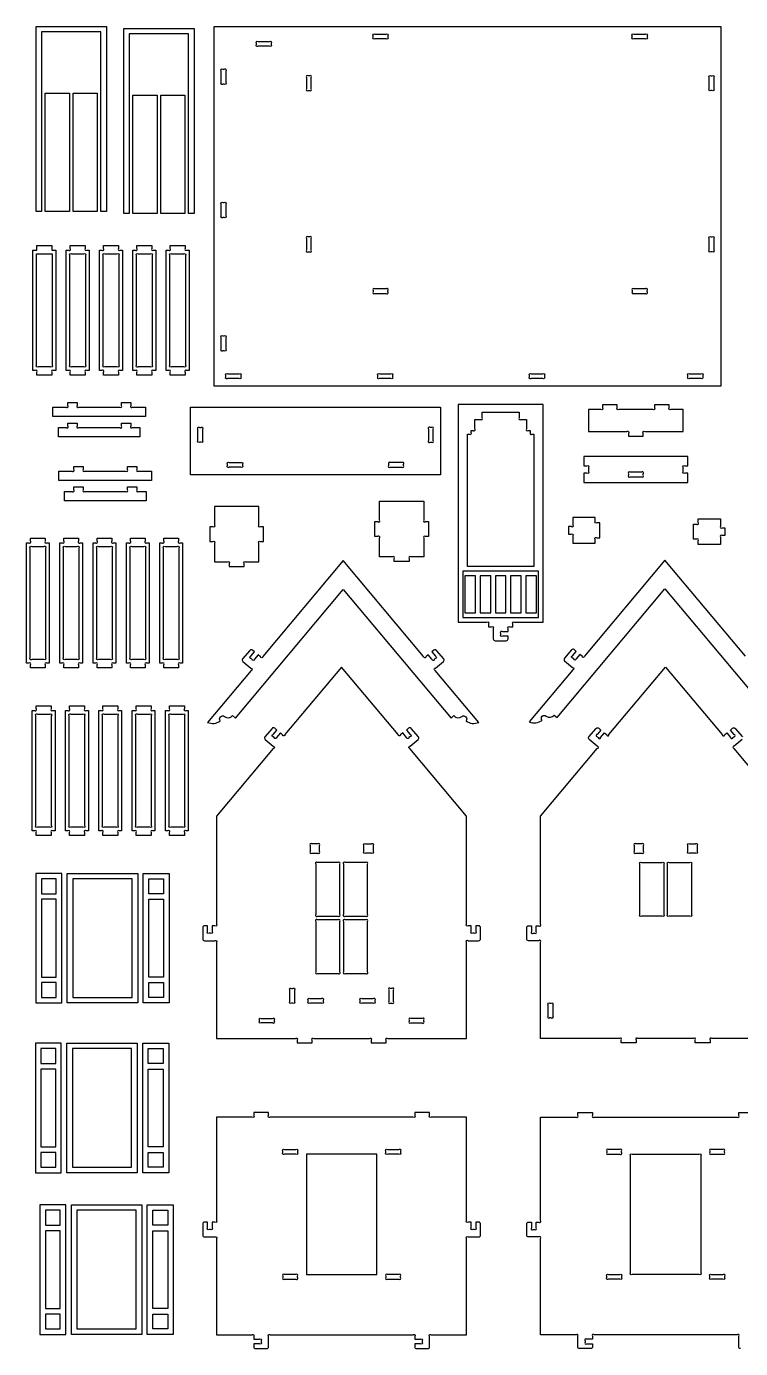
# Model space of a CAD drawing. Extents: x 2613 to 2798, y 2231 to 2374.
# Drawn here: x 2612.5 to 2689.7, y 2230.5 to 2373.3 of the extents above; entities that cross this region are included whole.
import ezdxf

# ---------------------------------------------------------------- set-up
doc = ezdxf.new("R2010")
doc.units = 0
doc.header["$MEASUREMENT"] = 0
doc.layers.add('LAYER1', color=18, linetype='CONTINUOUS')

msp = doc.modelspace()

# ---------------------------------------------------------------- linework, layer by layer
at = {"layer": 'LAYER1'}
for points in [[(2620.55, 2353.28), (2620.55, 2372.68), (2614.15, 2372.68), (2614.15, 2353.28), (2613.55, 2353.28), (2613.55, 2373.28), (2621.15, 2373.28), (2621.15, 2353.28)], [(2630.02, 2353.07), (2630.02, 2372.47), (2623.62, 2372.47), (2623.62, 2353.07), (2623.02, 2353.07), (2623.02, 2373.07), (2630.62, 2373.07), (2630.62, 2353.07)], [(2687.56, 2373.25), (2632.76, 2373.25), (2632.76, 2334.45), (2687.56, 2334.45)], [(2617.15, 2366.08), (2617.15, 2353.28), (2614.55, 2353.28), (2614.55, 2366.08)], [(2620.15, 2366.08), (2620.15, 2353.28), (2617.55, 2353.28), (2617.55, 2366.08)], [(2626.62, 2365.87), (2626.62, 2353.07), (2624.02, 2353.07), (2624.02, 2365.87)], [(2629.62, 2365.87), (2629.62, 2353.07), (2627.02, 2353.07), (2627.02, 2365.87)], [(2657.24, 2324.87), (2630.24, 2324.87), (2630.24, 2332.17), (2657.24, 2332.17)], [(2667.84, 2314.44), (2659.64, 2314.44), (2659.64, 2309.44), (2667.84, 2309.44)], [(2661.02, 2313.94), (2659.88, 2313.94), (2659.88, 2309.94), (2661.02, 2309.94)], [(2661.52, 2313.94), (2661.52, 2309.94), (2662.67, 2309.94), (2662.67, 2313.94)], [(2664.31, 2309.94), (2664.31, 2313.94), (2663.17, 2313.94), (2663.17, 2309.94)], [(2664.81, 2313.94), (2664.81, 2309.94), (2665.96, 2309.94), (2665.96, 2313.94)], [(2666.46, 2313.94), (2666.46, 2309.94), (2667.6, 2309.94), (2667.6, 2313.94)], [(2616.33, 2281.82), (2613.53, 2281.82), (2613.53, 2267.82), (2616.33, 2267.82)], [(2624.53, 2267.82), (2616.93, 2267.82), (2616.93, 2281.82), (2624.53, 2281.82)], [(2625.13, 2281.82), (2627.93, 2281.82), (2627.93, 2267.82), (2625.13, 2267.82)], [(2615.73, 2279.62), (2615.73, 2281.22), (2614.13, 2281.22), (2614.13, 2279.62)], [(2623.93, 2281.22), (2617.53, 2281.22), (2617.53, 2268.42), (2623.93, 2268.42)], [(2625.73, 2279.62), (2625.73, 2281.22), (2627.33, 2281.22), (2627.33, 2279.62)], [(2614.13, 2270.62), (2615.73, 2270.62), (2615.73, 2279.02), (2614.13, 2279.02)], [(2627.33, 2270.62), (2625.73, 2270.62), (2625.73, 2279.02), (2627.33, 2279.02)], [(2614.13, 2270.02), (2614.13, 2268.42), (2615.73, 2268.42), (2615.73, 2270.02)], [(2627.33, 2270.02), (2627.33, 2268.42), (2625.73, 2268.42), (2625.73, 2270.02)], [(2616.28, 2263.49), (2613.48, 2263.49), (2613.48, 2249.49), (2616.28, 2249.49)], [(2624.48, 2249.49), (2616.88, 2249.49), (2616.88, 2263.49), (2624.48, 2263.49)], [(2625.08, 2263.49), (2627.88, 2263.49), (2627.88, 2249.49), (2625.08, 2249.49)], [(2615.68, 2261.29), (2615.68, 2262.89), (2614.08, 2262.89), (2614.08, 2261.29)], [(2623.88, 2262.89), (2617.48, 2262.89), (2617.48, 2250.09), (2623.88, 2250.09)], [(2625.68, 2261.29), (2625.68, 2262.89), (2627.28, 2262.89), (2627.28, 2261.29)], [(2614.08, 2252.29), (2615.68, 2252.29), (2615.68, 2260.69), (2614.08, 2260.69)], [(2627.28, 2252.29), (2625.68, 2252.29), (2625.68, 2260.69), (2627.28, 2260.69)], [(2614.08, 2251.69), (2614.08, 2250.09), (2615.68, 2250.09), (2615.68, 2251.69)], [(2627.28, 2251.69), (2627.28, 2250.09), (2625.68, 2250.09), (2625.68, 2251.69)], [(2650.36, 2251.5), (2642.76, 2251.5), (2642.76, 2238.5), (2650.36, 2238.5)], [(2616.77, 2246.03), (2613.97, 2246.03), (2613.97, 2232.03), (2616.77, 2232.03)], [(2624.97, 2232.03), (2617.37, 2232.03), (2617.37, 2246.03), (2624.97, 2246.03)], [(2625.57, 2246.03), (2628.37, 2246.03), (2628.37, 2232.03), (2625.57, 2232.03)], [(2616.17, 2243.83), (2616.17, 2245.43), (2614.57, 2245.43), (2614.57, 2243.83)], [(2624.37, 2245.43), (2617.97, 2245.43), (2617.97, 2232.63), (2624.37, 2232.63)], [(2626.17, 2243.83), (2626.17, 2245.43), (2627.77, 2245.43), (2627.77, 2243.83)], [(2614.57, 2234.83), (2616.17, 2234.83), (2616.17, 2243.23), (2614.57, 2243.23)], [(2627.77, 2234.83), (2626.17, 2234.83), (2626.17, 2243.23), (2627.77, 2243.23)], [(2614.57, 2234.23), (2614.57, 2232.63), (2616.17, 2232.63), (2616.17, 2234.23)], [(2627.77, 2234.23), (2627.77, 2232.63), (2626.17, 2232.63), (2626.17, 2234.23)]]:
    msp.add_lwpolyline(points, close=True, dxfattribs=at)
for points in [[(2637.54, 2371.65), (2638.78, 2371.65, -1), (2638.96, 2371.47), (2638.96, 2371.32, -1), (2638.78, 2371.15), (2637.54, 2371.15, -1), (2637.36, 2371.32), (2637.36, 2371.47, -1)], [(2650.14, 2372.45), (2651.38, 2372.45, -1), (2651.56, 2372.27), (2651.56, 2372.12, -1), (2651.38, 2371.95), (2650.14, 2371.95, -1), (2649.96, 2372.12), (2649.96, 2372.27, -1)], [(2678.14, 2372.45), (2679.38, 2372.45, -1), (2679.56, 2372.27), (2679.56, 2372.12, -1), (2679.38, 2371.95), (2678.14, 2371.95, -1), (2677.96, 2372.12), (2677.96, 2372.27, -1)], [(2634.06, 2368.47), (2634.06, 2367.22, -1), (2633.88, 2367.05), (2633.74, 2367.05, -1), (2633.56, 2367.22), (2633.56, 2368.47, -1), (2633.74, 2368.65), (2633.88, 2368.65, -1)], [(2643.08, 2367.95), (2642.94, 2367.95, 1), (2642.76, 2367.77), (2642.76, 2366.52, 1), (2642.94, 2366.35), (2643.08, 2366.35, 1), (2643.26, 2366.52), (2643.26, 2367.77, 1)], [(2686.44, 2367.95), (2686.58, 2367.95, -1), (2686.76, 2367.77), (2686.76, 2366.52, -1), (2686.58, 2366.35), (2686.44, 2366.35, -1), (2686.26, 2366.52), (2686.26, 2367.77, -1)], [(2634.06, 2354.07), (2634.06, 2352.82, -1), (2633.88, 2352.65), (2633.74, 2352.65, -1), (2633.56, 2352.82), (2633.56, 2354.07, -1), (2633.74, 2354.25), (2633.88, 2354.25, -1)], [(2642.76, 2350.37), (2642.76, 2349.12, 1), (2642.94, 2348.95), (2643.08, 2348.95, 1), (2643.26, 2349.12), (2643.26, 2350.37, 1), (2643.08, 2350.55), (2642.94, 2350.55, 1)], [(2686.44, 2350.55), (2686.58, 2350.55, -1), (2686.76, 2350.37), (2686.76, 2349.12, -1), (2686.58, 2348.95), (2686.44, 2348.95, -1), (2686.26, 2349.12), (2686.26, 2350.37, -1)], [(2613.65, 2349.11), (2613.65, 2349.61), (2615.25, 2349.61), (2615.25, 2349.11), (2615.68, 2349.11), (2615.68, 2336.11), (2615.43, 2336.11, 1), (2615.25, 2335.93), (2615.25, 2335.61), (2613.65, 2335.61), (2613.65, 2335.93, 1), (2613.47, 2336.11), (2613.21, 2336.11), (2613.21, 2349.11)], [(2615.28, 2348.71), (2615.28, 2336.69, -1), (2615.11, 2336.51), (2613.79, 2336.51, -1), (2613.61, 2336.69), (2613.61, 2348.71)], [(2616.81, 2349.11), (2617.07, 2349.11, 1), (2617.25, 2349.29), (2617.25, 2349.61), (2618.85, 2349.61), (2618.85, 2349.29, 1), (2619.03, 2349.11), (2619.28, 2349.11), (2619.28, 2336.11), (2619.03, 2336.11, 1), (2618.85, 2335.93), (2618.85, 2335.61), (2617.25, 2335.61), (2617.25, 2335.93, 1), (2617.07, 2336.11), (2616.81, 2336.11)], [(2617.39, 2348.71), (2618.71, 2348.71, -1), (2618.88, 2348.53), (2618.88, 2336.69, -1), (2618.71, 2336.51), (2617.39, 2336.51, -1), (2617.21, 2336.69), (2617.21, 2348.53, -1)], [(2620.41, 2349.11), (2620.67, 2349.11, 1), (2620.85, 2349.29), (2620.85, 2349.61), (2622.45, 2349.61), (2622.45, 2349.29, 1), (2622.63, 2349.11), (2622.88, 2349.11), (2622.88, 2336.11), (2622.63, 2336.11, 1), (2622.45, 2335.93), (2622.45, 2335.61), (2620.85, 2335.61), (2620.85, 2335.93, 1), (2620.67, 2336.11), (2620.41, 2336.11)], [(2622.48, 2348.53), (2622.48, 2336.69, -1), (2622.31, 2336.51), (2620.99, 2336.51, -1), (2620.81, 2336.69), (2620.81, 2348.53, -1), (2620.99, 2348.71), (2622.31, 2348.71, -1)], [(2624.01, 2349.11), (2624.27, 2349.11, 1), (2624.45, 2349.29), (2624.45, 2349.61), (2626.05, 2349.61), (2626.05, 2349.29, 1), (2626.23, 2349.11), (2626.48, 2349.11), (2626.48, 2336.11), (2626.23, 2336.11, 1), (2626.05, 2335.93), (2626.05, 2335.61), (2624.45, 2335.61), (2624.45, 2335.93, 1), (2624.27, 2336.11), (2624.01, 2336.11)], [(2624.41, 2336.69), (2624.41, 2348.53, -1), (2624.59, 2348.71), (2625.91, 2348.71, -1), (2626.08, 2348.53), (2626.08, 2336.69, -1), (2625.91, 2336.51), (2624.59, 2336.51, -1)], [(2627.61, 2349.11), (2627.87, 2349.11, 1), (2628.05, 2349.29), (2628.05, 2349.61), (2629.65, 2349.61), (2629.65, 2349.29, 1), (2629.83, 2349.11), (2630.08, 2349.11), (2630.08, 2336.11), (2629.83, 2336.11, 1), (2629.65, 2335.93), (2629.65, 2335.61), (2628.05, 2335.61), (2628.05, 2335.93, 1), (2627.87, 2336.11), (2627.61, 2336.11)], [(2629.68, 2348.53), (2629.68, 2336.69, -1), (2629.51, 2336.51), (2628.19, 2336.51, -1), (2628.01, 2336.69), (2628.01, 2348.53, -1), (2628.19, 2348.71), (2629.51, 2348.71, -1)], [(2649.96, 2344.77), (2649.96, 2344.62, 1), (2650.14, 2344.45), (2651.38, 2344.45, 1), (2651.56, 2344.62), (2651.56, 2344.77, 1), (2651.38, 2344.95), (2650.14, 2344.95, 1)], [(2677.96, 2344.77), (2677.96, 2344.62, 1), (2678.14, 2344.45), (2679.38, 2344.45, 1), (2679.56, 2344.62), (2679.56, 2344.77, 1), (2679.38, 2344.95), (2678.14, 2344.95, 1)], [(2634.06, 2339.67), (2634.06, 2338.42, -1), (2633.88, 2338.25), (2633.74, 2338.25, -1), (2633.56, 2338.42), (2633.56, 2339.67, -1), (2633.74, 2339.85), (2633.88, 2339.85, -1)], [(2634.24, 2335.75), (2635.48, 2335.75, -1), (2635.66, 2335.57), (2635.66, 2335.42, -1), (2635.48, 2335.25), (2634.24, 2335.25, -1), (2634.06, 2335.42), (2634.06, 2335.57, -1)], [(2650.64, 2335.75), (2651.88, 2335.75, -1), (2652.06, 2335.57), (2652.06, 2335.42, -1), (2651.88, 2335.25), (2650.64, 2335.25, -1), (2650.46, 2335.42), (2650.46, 2335.57, -1)], [(2667.04, 2335.75), (2668.28, 2335.75, -1), (2668.46, 2335.57), (2668.46, 2335.42, -1), (2668.28, 2335.25), (2667.04, 2335.25, -1), (2666.86, 2335.42), (2666.86, 2335.57, -1)], [(2684.14, 2335.75), (2685.38, 2335.75, -1), (2685.56, 2335.57), (2685.56, 2335.42, -1), (2685.38, 2335.25), (2684.14, 2335.25, -1), (2683.96, 2335.42), (2683.96, 2335.57, -1)], [(2617.98, 2332.65), (2617.98, 2332.32, 1), (2618.16, 2332.15), (2622.6, 2332.15, 1), (2622.78, 2332.32), (2622.78, 2332.65), (2623.78, 2332.65), (2623.78, 2332.32, 1), (2623.96, 2332.15), (2625.38, 2332.15), (2625.38, 2331.15), (2615.38, 2331.15), (2615.38, 2332.15), (2616.8, 2332.15, 1), (2616.98, 2332.32), (2616.98, 2332.65)], [(2664.54, 2307.94), (2664.54, 2308.26, -1), (2664.72, 2308.44), (2665.04, 2308.44), (2665.04, 2308.76, -1), (2665.22, 2308.94), (2668.34, 2308.94), (2668.34, 2332.44), (2659.14, 2332.44), (2659.14, 2308.94), (2662.26, 2308.94, -1), (2662.44, 2308.76), (2662.44, 2308.44), (2662.76, 2308.44, -1), (2662.94, 2308.26), (2662.94, 2307.14, 0.414214), (2663.14, 2306.94), (2664.34, 2306.94, 0.414214), (2664.54, 2307.14), (2664.54, 2307.44), (2663.92, 2307.44, -1), (2663.74, 2307.61), (2663.74, 2307.76, -1), (2663.92, 2307.94)], [(2660.14, 2314.94), (2660.14, 2329.24), (2660.36, 2329.24, 1), (2660.54, 2329.41), (2660.54, 2329.64), (2660.76, 2329.64, 1), (2660.94, 2329.81), (2660.94, 2330.84), (2661.56, 2330.84, 1), (2661.74, 2331.01), (2661.74, 2331.64), (2665.74, 2331.64), (2665.74, 2331.01, 1), (2665.92, 2330.84), (2666.54, 2330.84), (2666.54, 2329.81, 1), (2666.72, 2329.64), (2666.94, 2329.64), (2666.94, 2329.41, 1), (2667.12, 2329.24), (2667.34, 2329.24), (2667.34, 2314.94)], [(2680.34, 2332.42), (2680.34, 2332.1, -1), (2680.16, 2331.92), (2676.52, 2331.92, -1), (2676.34, 2332.1), (2676.34, 2332.42), (2674.74, 2332.42), (2674.74, 2332.1, -1), (2674.56, 2331.92), (2673.24, 2331.92), (2673.24, 2329.52), (2677.36, 2329.52, -1), (2677.54, 2329.35), (2677.54, 2329.02), (2679.14, 2329.02), (2679.14, 2329.35, -1), (2679.32, 2329.52), (2683.44, 2329.52), (2683.44, 2331.92), (2682.12, 2331.92, -1), (2681.94, 2332.1), (2681.94, 2332.42)], [(2617.98, 2330.45), (2617.98, 2330.12, 1), (2618.16, 2329.95), (2622.6, 2329.95, 1), (2622.78, 2330.12), (2622.78, 2330.45), (2623.78, 2330.45), (2623.78, 2330.12, 1), (2623.96, 2329.95), (2624.78, 2329.95), (2624.78, 2328.95), (2615.98, 2328.95), (2615.98, 2329.95), (2616.8, 2329.95, 1), (2616.98, 2330.12), (2616.98, 2330.45)], [(2631.54, 2329.8), (2631.54, 2328.55, -1), (2631.37, 2328.37), (2631.22, 2328.37, -1), (2631.04, 2328.55), (2631.04, 2329.8, -1), (2631.22, 2329.97), (2631.37, 2329.97, -1)], [(2655.94, 2329.8), (2655.94, 2328.55, 1), (2656.12, 2328.37), (2656.27, 2328.37, 1), (2656.44, 2328.55), (2656.44, 2329.8, 1), (2656.27, 2329.97), (2656.12, 2329.97, 1)], [(2634.42, 2326.17), (2635.67, 2326.17, -1), (2635.84, 2326), (2635.84, 2325.85, -1), (2635.67, 2325.67), (2634.42, 2325.67, -1), (2634.24, 2325.85), (2634.24, 2326, -1)], [(2653.07, 2326.17), (2651.82, 2326.17, 1), (2651.64, 2326), (2651.64, 2325.85, 1), (2651.82, 2325.67), (2653.07, 2325.67, 1), (2653.24, 2325.85), (2653.24, 2326, 1)], [(2672.74, 2325.84), (2673.06, 2325.84, -1), (2673.24, 2325.66), (2673.24, 2325.22, -1), (2673.06, 2325.04), (2672.74, 2325.04), (2672.74, 2324.04), (2683.94, 2324.04), (2683.94, 2325.04), (2683.62, 2325.04, -1), (2683.44, 2325.22), (2683.44, 2325.66, -1), (2683.62, 2325.84), (2683.94, 2325.84), (2683.94, 2326.84), (2672.74, 2326.84)], [(2618.63, 2325.75), (2618.63, 2325.43, 1), (2618.8, 2325.25), (2623.25, 2325.25, 1), (2623.43, 2325.43), (2623.43, 2325.75), (2624.43, 2325.75), (2624.43, 2325.43, 1), (2624.6, 2325.25), (2626.03, 2325.25), (2626.03, 2324.25), (2616.03, 2324.25), (2616.03, 2325.25), (2617.45, 2325.25, 1), (2617.63, 2325.43), (2617.63, 2325.75)], [(2677.54, 2324.96), (2677.54, 2324.82, 1), (2677.72, 2324.64), (2678.96, 2324.64, 1), (2679.14, 2324.82), (2679.14, 2324.96, 1), (2678.96, 2325.14), (2677.72, 2325.14, 1)], [(2618.63, 2323.55), (2618.63, 2323.23, 1), (2618.8, 2323.05), (2623.25, 2323.05, 1), (2623.43, 2323.23), (2623.43, 2323.55), (2624.43, 2323.55), (2624.43, 2323.23, 1), (2624.6, 2323.05), (2625.43, 2323.05), (2625.43, 2322.05), (2616.63, 2322.05), (2616.63, 2323.05), (2617.45, 2323.05, 1), (2617.63, 2323.23), (2617.63, 2323.55)], [(2655.44, 2316), (2654.02, 2316, 1), (2653.84, 2315.82), (2653.84, 2315.5), (2652.24, 2315.5), (2652.24, 2315.82, 1), (2652.06, 2316), (2650.64, 2316), (2650.64, 2318.02, 1), (2650.46, 2318.2), (2650.14, 2318.2), (2650.14, 2319.8), (2650.46, 2319.8, 1), (2650.64, 2319.97), (2650.64, 2322), (2655.44, 2322), (2655.44, 2319.97, 1), (2655.62, 2319.8), (2655.94, 2319.8), (2655.94, 2318.2), (2655.62, 2318.2, 1), (2655.44, 2318.02)], [(2632.82, 2315.45), (2634.24, 2315.45, -1), (2634.42, 2315.27), (2634.42, 2314.95), (2636.02, 2314.95), (2636.02, 2315.27, -1), (2636.19, 2315.45), (2637.62, 2315.45), (2637.62, 2317.47, -1), (2637.79, 2317.65), (2638.12, 2317.65), (2638.12, 2319.25), (2637.79, 2319.25, -1), (2637.62, 2319.42), (2637.62, 2321.45), (2632.82, 2321.45), (2632.82, 2319.42, -1), (2632.64, 2319.25), (2632.32, 2319.25), (2632.32, 2317.65), (2632.64, 2317.65, -1), (2632.82, 2317.47)], [(2671.55, 2320.26), (2671.55, 2319.43, -1), (2671.37, 2319.26), (2671.05, 2319.26), (2671.05, 2318.46), (2671.37, 2318.46, -1), (2671.55, 2318.28), (2671.55, 2317.46), (2673.95, 2317.46), (2673.95, 2317.88, -1), (2674.12, 2318.06), (2674.45, 2318.06), (2674.45, 2319.66), (2674.12, 2319.66, -1), (2673.95, 2319.83), (2673.95, 2320.26)], [(2687.47, 2320.12), (2687.47, 2319.3, 1), (2687.65, 2319.12), (2687.97, 2319.12), (2687.97, 2318.32), (2687.65, 2318.32, 1), (2687.47, 2318.14), (2687.47, 2317.32), (2685.07, 2317.32), (2685.07, 2317.74, 1), (2684.89, 2317.92), (2684.57, 2317.92), (2684.57, 2319.52), (2684.89, 2319.52, 1), (2685.07, 2319.7), (2685.07, 2320.12)], [(2612.51, 2317.52), (2612.77, 2317.52, 1), (2612.95, 2317.7), (2612.95, 2318.02), (2614.55, 2318.02), (2614.55, 2317.7, 1), (2614.72, 2317.52), (2614.98, 2317.52), (2614.98, 2304.52), (2614.72, 2304.52, 1), (2614.55, 2304.35), (2614.55, 2304.02), (2612.95, 2304.02), (2612.95, 2304.35, 1), (2612.77, 2304.52), (2612.51, 2304.52)], [(2616.11, 2317.52), (2616.37, 2317.52, 1), (2616.55, 2317.7), (2616.55, 2318.02), (2618.15, 2318.02), (2618.15, 2317.7, 1), (2618.32, 2317.52), (2618.58, 2317.52), (2618.58, 2304.52), (2618.32, 2304.52, 1), (2618.15, 2304.35), (2618.15, 2304.02), (2616.55, 2304.02), (2616.55, 2304.35, 1), (2616.37, 2304.52), (2616.11, 2304.52)], [(2619.71, 2317.52), (2619.97, 2317.52, 1), (2620.15, 2317.7), (2620.15, 2318.02), (2621.75, 2318.02), (2621.75, 2317.7, 1), (2621.92, 2317.52), (2622.18, 2317.52), (2622.18, 2304.52), (2621.92, 2304.52, 1), (2621.75, 2304.35), (2621.75, 2304.02), (2620.15, 2304.02), (2620.15, 2304.35, 1), (2619.97, 2304.52), (2619.71, 2304.52)], [(2623.31, 2317.52), (2623.57, 2317.52, 1), (2623.75, 2317.7), (2623.75, 2318.02), (2625.35, 2318.02), (2625.35, 2317.7, 1), (2625.52, 2317.52), (2625.78, 2317.52), (2625.78, 2304.52), (2625.52, 2304.52, 1), (2625.35, 2304.35), (2625.35, 2304.02), (2623.75, 2304.02), (2623.75, 2304.35, 1), (2623.57, 2304.52), (2623.31, 2304.52)], [(2626.91, 2317.52), (2627.17, 2317.52, 1), (2627.35, 2317.7), (2627.35, 2318.02), (2628.95, 2318.02), (2628.95, 2317.7, 1), (2629.12, 2317.52), (2629.38, 2317.52), (2629.38, 2304.52), (2629.12, 2304.52, 1), (2628.95, 2304.35), (2628.95, 2304.02), (2627.35, 2304.02), (2627.35, 2304.35, 1), (2627.17, 2304.52), (2626.91, 2304.52)], [(2614.58, 2316.95), (2614.58, 2305.1, -1), (2614.4, 2304.92), (2613.09, 2304.92, -1), (2612.91, 2305.1), (2612.91, 2316.95, -1), (2613.09, 2317.12), (2614.4, 2317.12, -1)], [(2616.69, 2317.12), (2618, 2317.12, -1), (2618.18, 2316.95), (2618.18, 2305.1, -1), (2618, 2304.92), (2616.69, 2304.92, -1), (2616.51, 2305.1), (2616.51, 2316.95, -1)], [(2620.29, 2317.12), (2621.6, 2317.12, -1), (2621.78, 2316.95), (2621.78, 2305.1, -1), (2621.6, 2304.92), (2620.29, 2304.92, -1), (2620.11, 2305.1), (2620.11, 2316.95, -1)], [(2623.89, 2317.12), (2625.2, 2317.12, -1), (2625.38, 2316.95), (2625.38, 2305.1, -1), (2625.2, 2304.92), (2623.89, 2304.92, -1), (2623.71, 2305.1), (2623.71, 2316.95, -1)], [(2627.49, 2317.12), (2628.8, 2317.12, -1), (2628.98, 2316.95), (2628.98, 2305.1, -1), (2628.8, 2304.92), (2627.49, 2304.92, -1), (2627.31, 2305.1), (2627.31, 2316.95, -1)], [(2646.73, 2312.48), (2658.38, 2298.59), (2658.69, 2298.85, 0.40836), (2659.54, 2298.76, -0.891219), (2660, 2298.28, 0.261881), (2661.39, 2298.12), (2656.68, 2303.73, -1), (2656.7, 2303.98), (2657.56, 2304.7, 0.414214), (2657.59, 2304.98), (2656.81, 2305.9, 0.414214), (2656.53, 2305.93), (2656.3, 2305.74), (2656.7, 2305.26, -1), (2656.68, 2305.01), (2656.57, 2304.92, -1), (2656.32, 2304.94), (2655.92, 2305.41), (2655.67, 2305.21, -1), (2655.42, 2305.23), (2646.73, 2315.59), (2638.04, 2305.23, -1), (2637.79, 2305.21), (2637.54, 2305.41), (2637.14, 2304.94, -1), (2636.89, 2304.92), (2636.78, 2305.01, -1), (2636.76, 2305.26), (2637.16, 2305.74), (2636.93, 2305.93, 0.414214), (2636.64, 2305.9), (2635.87, 2304.98, 0.414214), (2635.9, 2304.7), (2636.76, 2303.98, -1), (2636.78, 2303.73), (2632.07, 2298.12, 0.261881), (2633.45, 2298.28, -0.891219), (2633.92, 2298.76, 0.40836), (2634.77, 2298.85), (2635.08, 2298.59)], [(2646.56, 2304.09), (2640.44, 2296.8, -1), (2640.19, 2296.77), (2639.94, 2296.98), (2639.54, 2296.5, -1), (2639.29, 2296.48), (2639.18, 2296.58, -1), (2639.16, 2296.83), (2639.56, 2297.3), (2639.33, 2297.5, 0.414214), (2639.05, 2297.47), (2638.28, 2296.55, 0.414214), (2638.3, 2296.27), (2639.16, 2295.55, -1), (2639.18, 2295.3), (2633.06, 2288), (2633.06, 2276.33, -1), (2632.88, 2276.15), (2632.56, 2276.15), (2632.56, 2275.53, -1), (2632.38, 2275.35), (2632.24, 2275.35, -1), (2632.06, 2275.53), (2632.06, 2276.15), (2631.76, 2276.15, 0.414214), (2631.56, 2275.95), (2631.56, 2274.75, 0.414214), (2631.76, 2274.55), (2632.88, 2274.55, -1), (2633.06, 2274.38), (2633.06, 2264), (2641.58, 2264, -1), (2641.76, 2263.83), (2641.76, 2263.5), (2643.36, 2263.5), (2643.36, 2263.83, -1), (2643.54, 2264), (2649.58, 2264, -1), (2649.76, 2263.83), (2649.76, 2263.5), (2651.36, 2263.5), (2651.36, 2263.83, -1), (2651.54, 2264), (2660.06, 2264), (2660.06, 2274.38, -1), (2660.24, 2274.55), (2661.36, 2274.55, 0.414214), (2661.56, 2274.75), (2661.56, 2275.95, 0.414214), (2661.36, 2276.15), (2661.06, 2276.15), (2661.06, 2275.53, -1), (2660.88, 2275.35), (2660.74, 2275.35, -1), (2660.56, 2275.53), (2660.56, 2276.15), (2660.24, 2276.15, -1), (2660.06, 2276.33), (2660.06, 2288), (2653.94, 2295.3, -1), (2653.96, 2295.55), (2654.82, 2296.27, 0.414214), (2654.85, 2296.55), (2654.08, 2297.47, 0.414214), (2653.79, 2297.5), (2653.56, 2297.3), (2653.96, 2296.83, -1), (2653.94, 2296.58), (2653.83, 2296.48, -1), (2653.58, 2296.5), (2653.18, 2296.98), (2652.93, 2296.77, -1), (2652.68, 2296.8)], [(2613.14, 2299.42), (2613.39, 2299.42, 1), (2613.57, 2299.6), (2613.57, 2299.92), (2615.17, 2299.92), (2615.17, 2299.6, 1), (2615.35, 2299.42), (2615.6, 2299.42), (2615.6, 2286.42), (2615.35, 2286.42, 1), (2615.17, 2286.24), (2615.17, 2285.92), (2613.57, 2285.92), (2613.57, 2286.24, 1), (2613.39, 2286.42), (2613.14, 2286.42)], [(2613.71, 2299.02), (2615.03, 2299.02, -1), (2615.2, 2298.84), (2615.2, 2287, -1), (2615.03, 2286.82), (2613.71, 2286.82, -1), (2613.54, 2287), (2613.54, 2298.84, -1)], [(2616.74, 2299.42), (2616.99, 2299.42, 1), (2617.17, 2299.6), (2617.17, 2299.92), (2618.77, 2299.92), (2618.77, 2299.6, 1), (2618.95, 2299.42), (2619.2, 2299.42), (2619.2, 2286.42), (2618.95, 2286.42, 1), (2618.77, 2286.24), (2618.77, 2285.92), (2617.17, 2285.92), (2617.17, 2286.24, 1), (2616.99, 2286.42), (2616.74, 2286.42)], [(2617.31, 2299.02), (2618.63, 2299.02, -1), (2618.8, 2298.84), (2618.8, 2287, -1), (2618.63, 2286.82), (2617.31, 2286.82, -1), (2617.14, 2287), (2617.14, 2298.84, -1)], [(2620.34, 2299.42), (2620.59, 2299.42, 1), (2620.77, 2299.6), (2620.77, 2299.92), (2622.37, 2299.92), (2622.37, 2299.6, 1), (2622.55, 2299.42), (2622.8, 2299.42), (2622.8, 2286.42), (2622.55, 2286.42, 1), (2622.37, 2286.24), (2622.37, 2285.92), (2620.77, 2285.92), (2620.77, 2286.24, 1), (2620.59, 2286.42), (2620.34, 2286.42)], [(2620.91, 2299.02), (2622.23, 2299.02, -1), (2622.4, 2298.84), (2622.4, 2287, -1), (2622.23, 2286.82), (2620.91, 2286.82, -1), (2620.74, 2287), (2620.74, 2298.84, -1)], [(2623.94, 2299.42), (2624.19, 2299.42, 1), (2624.37, 2299.6), (2624.37, 2299.92), (2625.97, 2299.92), (2625.97, 2299.6, 1), (2626.15, 2299.42), (2626.4, 2299.42), (2626.4, 2286.42), (2626.15, 2286.42, 1), (2625.97, 2286.24), (2625.97, 2285.92), (2624.37, 2285.92), (2624.37, 2286.24, 1), (2624.19, 2286.42), (2623.94, 2286.42)], [(2624.51, 2299.02), (2625.83, 2299.02, -1), (2626, 2298.84), (2626, 2287, -1), (2625.83, 2286.82), (2624.51, 2286.82, -1), (2624.34, 2287), (2624.34, 2298.84, -1)], [(2627.54, 2299.42), (2627.79, 2299.42, 1), (2627.97, 2299.6), (2627.97, 2299.92), (2629.57, 2299.92), (2629.57, 2299.6, 1), (2629.75, 2299.42), (2630, 2299.42), (2630, 2286.42), (2629.75, 2286.42, 1), (2629.57, 2286.24), (2629.57, 2285.92), (2627.97, 2285.92), (2627.97, 2286.24, 1), (2627.79, 2286.42), (2627.54, 2286.42)], [(2628.11, 2299.02), (2629.43, 2299.02, -1), (2629.6, 2298.84), (2629.6, 2287, -1), (2629.43, 2286.82), (2628.11, 2286.82, -1), (2627.94, 2287), (2627.94, 2298.84, -1)], [(2644.16, 2284.18), (2644.16, 2284.83, 1), (2643.98, 2285), (2643.34, 2285, 1), (2643.16, 2284.83), (2643.16, 2284.18, 1), (2643.34, 2284), (2643.98, 2284, 1)], [(2649.14, 2285), (2649.78, 2285, -1), (2649.96, 2284.83), (2649.96, 2284.18, -1), (2649.78, 2284), (2649.14, 2284, -1), (2648.96, 2284.18), (2648.96, 2284.83, -1)], [(2678.34, 2284), (2678.98, 2284, 1), (2679.16, 2284.18), (2679.16, 2284.83, 1), (2678.98, 2285), (2678.34, 2285, 1), (2678.16, 2284.83), (2678.16, 2284.18, 1)], [(2684.14, 2285), (2684.78, 2285, -1), (2684.96, 2284.83), (2684.96, 2284.18, -1), (2684.78, 2284), (2684.14, 2284, -1), (2683.96, 2284.18), (2683.96, 2284.83, -1)], [(2643.76, 2282.83), (2643.76, 2277.38, 1), (2643.94, 2277.2), (2646.18, 2277.2, 1), (2646.36, 2277.38), (2646.36, 2282.83, 1), (2646.18, 2283), (2643.94, 2283, 1)], [(2646.76, 2282.83), (2646.76, 2277.38, 1), (2646.94, 2277.2), (2649.18, 2277.2, 1), (2649.36, 2277.38), (2649.36, 2282.83, 1), (2649.18, 2283), (2646.94, 2283, 1)], [(2681.36, 2282.83), (2681.36, 2277.38, -1), (2681.18, 2277.2), (2678.94, 2277.2, -1), (2678.76, 2277.38), (2678.76, 2282.83, -1), (2678.94, 2283), (2681.18, 2283, -1)], [(2684.36, 2282.83), (2684.36, 2277.38, -1), (2684.18, 2277.2), (2681.94, 2277.2, -1), (2681.76, 2277.38), (2681.76, 2282.83, -1), (2681.94, 2283), (2684.18, 2283, -1)], [(2643.76, 2276.63), (2643.76, 2271.18, 1), (2643.94, 2271), (2646.18, 2271, 1), (2646.36, 2271.18), (2646.36, 2276.63, 1), (2646.18, 2276.8), (2643.94, 2276.8, 1)], [(2646.76, 2276.63), (2646.76, 2271.18, 1), (2646.94, 2271), (2649.18, 2271, 1), (2649.36, 2271.18), (2649.36, 2276.63, 1), (2649.18, 2276.8), (2646.94, 2276.8, 1)], [(2641.46, 2269.23), (2641.46, 2267.98, -1), (2641.28, 2267.8), (2641.14, 2267.8, -1), (2640.96, 2267.98), (2640.96, 2269.23, -1), (2641.14, 2269.4), (2641.28, 2269.4, -1)], [(2651.66, 2269.23), (2651.66, 2267.98, 1), (2651.84, 2267.8), (2651.98, 2267.8, 1), (2652.16, 2267.98), (2652.16, 2269.23, 1), (2651.98, 2269.4), (2651.84, 2269.4, 1)], [(2643.14, 2268.3), (2644.38, 2268.3, -1), (2644.56, 2268.13), (2644.56, 2267.98, -1), (2644.38, 2267.8), (2643.14, 2267.8, -1), (2642.96, 2267.98), (2642.96, 2268.13, -1)], [(2648.74, 2268.3), (2649.98, 2268.3, -1), (2650.16, 2268.13), (2650.16, 2267.98, -1), (2649.98, 2267.8), (2648.74, 2267.8, -1), (2648.56, 2267.98), (2648.56, 2268.13, -1)], [(2669.36, 2267.63), (2669.36, 2266.38, -1), (2669.18, 2266.2), (2669.04, 2266.2, -1), (2668.86, 2266.38), (2668.86, 2267.63, -1), (2669.04, 2267.8), (2669.18, 2267.8, -1)], [(2639.1, 2265.66), (2637.85, 2265.66, -1), (2637.68, 2265.84), (2637.68, 2265.99, -1), (2637.85, 2266.16), (2639.1, 2266.16, -1), (2639.28, 2265.99), (2639.28, 2265.84, -1)], [(2654.02, 2265.66), (2655.27, 2265.66, 1), (2655.45, 2265.84), (2655.45, 2265.99, 1), (2655.27, 2266.16), (2654.02, 2266.16, 1), (2653.85, 2265.99), (2653.85, 2265.84, 1)], [(2654.46, 2256), (2654.46, 2255.68, -1), (2654.28, 2255.5), (2638.84, 2255.5, -1), (2638.66, 2255.68), (2638.66, 2256), (2637.06, 2256), (2637.06, 2255.68, -1), (2636.88, 2255.5), (2633.06, 2255.5), (2633.06, 2244.33, -1), (2632.88, 2244.15), (2632.56, 2244.15), (2632.56, 2243.53, -1), (2632.38, 2243.35), (2632.24, 2243.35, -1), (2632.06, 2243.53), (2632.06, 2244.15), (2631.76, 2244.15, 0.414214), (2631.56, 2243.95), (2631.56, 2242.75, 0.414214), (2631.76, 2242.55), (2632.88, 2242.55, -1), (2633.06, 2242.38), (2633.06, 2232), (2636.88, 2232, -1), (2637.06, 2231.83), (2637.06, 2231.5), (2637.68, 2231.5, -1), (2637.86, 2231.33), (2637.86, 2231.18, -1), (2637.68, 2231), (2637.06, 2231), (2637.06, 2230.7, 0.414214), (2637.26, 2230.5), (2638.46, 2230.5, 0.414214), (2638.66, 2230.7), (2638.66, 2231.83, -1), (2638.84, 2232), (2654.28, 2232, -1), (2654.46, 2231.83), (2654.46, 2231.5), (2655.08, 2231.5, -1), (2655.26, 2231.33), (2655.26, 2231.18, -1), (2655.08, 2231), (2654.46, 2231), (2654.46, 2230.7, 0.414214), (2654.66, 2230.5), (2655.86, 2230.5, 0.414214), (2656.06, 2230.7), (2656.06, 2231.83, -1), (2656.24, 2232), (2660.06, 2232), (2660.06, 2242.38, -1), (2660.24, 2242.55), (2661.36, 2242.55, 0.414214), (2661.56, 2242.75), (2661.56, 2243.95, 0.414214), (2661.36, 2244.15), (2661.06, 2244.15), (2661.06, 2243.53, -1), (2660.88, 2243.35), (2660.74, 2243.35, -1), (2660.56, 2243.53), (2660.56, 2244.15), (2660.24, 2244.15, -1), (2660.06, 2244.33), (2660.06, 2255.5), (2656.24, 2255.5, -1), (2656.06, 2255.68), (2656.06, 2256)], [(2640.38, 2252), (2641.62, 2252, -1), (2641.8, 2251.83), (2641.8, 2251.68, -1), (2641.62, 2251.5), (2640.38, 2251.5, -1), (2640.2, 2251.68), (2640.2, 2251.83, -1)], [(2652.75, 2251.5), (2651.5, 2251.5, -1), (2651.33, 2251.68), (2651.33, 2251.83, -1), (2651.5, 2252), (2652.75, 2252, -1), (2652.93, 2251.83), (2652.93, 2251.68, -1)], [(2675.38, 2251.5), (2676.62, 2251.5, 1), (2676.8, 2251.68), (2676.8, 2251.83, 1), (2676.62, 2252), (2675.38, 2252, 1), (2675.2, 2251.83), (2675.2, 2251.68, 1)], [(2686.5, 2251.5), (2687.75, 2251.5, 1), (2687.93, 2251.68), (2687.93, 2251.83, 1), (2687.75, 2252), (2686.5, 2252, 1), (2686.33, 2251.83), (2686.33, 2251.68, 1)], [(2677.94, 2251.5), (2685.18, 2251.5, -1), (2685.36, 2251.33), (2685.36, 2238.68, -1), (2685.18, 2238.5), (2677.94, 2238.5, -1), (2677.76, 2238.68), (2677.76, 2251.33, -1)], [(2640.38, 2238), (2641.62, 2238, 1), (2641.8, 2238.18), (2641.8, 2238.33, 1), (2641.62, 2238.5), (2640.38, 2238.5, 1), (2640.2, 2238.33), (2640.2, 2238.18, 1)], [(2651.5, 2238), (2652.75, 2238, 1), (2652.93, 2238.18), (2652.93, 2238.33, 1), (2652.75, 2238.5), (2651.5, 2238.5, 1), (2651.33, 2238.33), (2651.33, 2238.18, 1)], [(2675.38, 2238.5), (2676.62, 2238.5, -1), (2676.8, 2238.33), (2676.8, 2238.18, -1), (2676.62, 2238), (2675.38, 2238, -1), (2675.2, 2238.18), (2675.2, 2238.33, -1)], [(2686.5, 2238.5), (2687.75, 2238.5, -1), (2687.93, 2238.33), (2687.93, 2238.18, -1), (2687.75, 2238), (2686.5, 2238, -1), (2686.33, 2238.18), (2686.33, 2238.33, -1)]]:
    msp.add_lwpolyline(points, format="xyb", close=True, dxfattribs=at)
for points in [[(2690.18, 2305.28), (2681.48, 2315.64), (2672.79, 2305.28, -1), (2672.54, 2305.26), (2672.29, 2305.47), (2671.89, 2304.99, -1), (2671.64, 2304.97), (2671.53, 2305.06, -1), (2671.51, 2305.31), (2671.91, 2305.79), (2671.68, 2305.98, 0.414214), (2671.4, 2305.96), (2670.63, 2305.04, 0.414214), (2670.65, 2304.76), (2671.51, 2304.04, -1), (2671.53, 2303.79), (2666.83, 2298.18, 0.261881), (2668.21, 2298.34, -0.891219), (2668.67, 2298.81, 0.40836), (2669.52, 2298.91), (2669.83, 2298.65), (2681.48, 2312.53), (2693.13, 2298.65)], [(2695.06, 2264), (2686.54, 2264, 1), (2686.36, 2263.83), (2686.36, 2263.5), (2684.76, 2263.5), (2684.76, 2263.83, 1), (2684.58, 2264), (2678.54, 2264, 1), (2678.36, 2263.83), (2678.36, 2263.5), (2676.76, 2263.5), (2676.76, 2263.83, 1), (2676.58, 2264), (2668.06, 2264), (2668.06, 2274.38, 1), (2667.88, 2274.55), (2666.76, 2274.55, -0.414214), (2666.56, 2274.75), (2666.56, 2275.95, -0.414214), (2666.76, 2276.15), (2667.06, 2276.15), (2667.06, 2275.53, 1), (2667.24, 2275.35), (2667.38, 2275.35, 1), (2667.56, 2275.53), (2667.56, 2276.15), (2667.88, 2276.15, 1), (2668.06, 2276.33), (2668.06, 2288), (2674.18, 2295.3, 1), (2674.16, 2295.55), (2673.3, 2296.27, -0.414214), (2673.28, 2296.55), (2674.05, 2297.47, -0.414214), (2674.33, 2297.5), (2674.56, 2297.3), (2674.16, 2296.83, 1), (2674.18, 2296.58), (2674.29, 2296.48, 1), (2674.54, 2296.5), (2674.94, 2296.98), (2675.19, 2296.77, 1), (2675.44, 2296.8), (2681.56, 2304.09), (2687.68, 2296.8, 1), (2687.93, 2296.77), (2688.18, 2296.98), (2688.58, 2296.5, 1), (2688.83, 2296.48), (2688.94, 2296.58, 1), (2688.96, 2296.83), (2688.56, 2297.3), (2688.79, 2297.5, -0.414214), (2689.08, 2297.47), (2689.85, 2296.55, -0.414214)], [(2689.82, 2296.27), (2688.96, 2295.55, 1), (2688.94, 2295.3), (2695.06, 2288)], [(2689.66, 2230.5, -0.414214), (2689.46, 2230.7), (2689.46, 2231.83, 1), (2689.28, 2232), (2673.84, 2232, 1), (2673.66, 2231.83), (2673.66, 2231.5), (2673.04, 2231.5, 1), (2672.86, 2231.33), (2672.86, 2231.18, 1), (2673.04, 2231), (2673.66, 2231), (2673.66, 2230.7, -0.414214), (2673.46, 2230.5), (2672.26, 2230.5, -0.414214), (2672.06, 2230.7), (2672.06, 2231.83, 1), (2671.88, 2232), (2668.06, 2232), (2668.06, 2242.38, 1), (2667.88, 2242.55), (2666.76, 2242.55, -0.414214), (2666.56, 2242.75), (2666.56, 2243.95, -0.414214), (2666.76, 2244.15), (2667.06, 2244.15), (2667.06, 2243.53, 1), (2667.24, 2243.35), (2667.38, 2243.35, 1), (2667.56, 2243.53), (2667.56, 2244.15), (2667.88, 2244.15, 1), (2668.06, 2244.33), (2668.06, 2255.5), (2671.88, 2255.5, 1), (2672.06, 2255.68), (2672.06, 2256), (2673.66, 2256), (2673.66, 2255.68, 1), (2673.84, 2255.5), (2689.28, 2255.5, 1), (2689.46, 2255.68), (2689.46, 2256), (2691.06, 2256)]]:
    msp.add_lwpolyline(points, format="xyb", dxfattribs=at)

doc.saveas('drawing.dxf')
